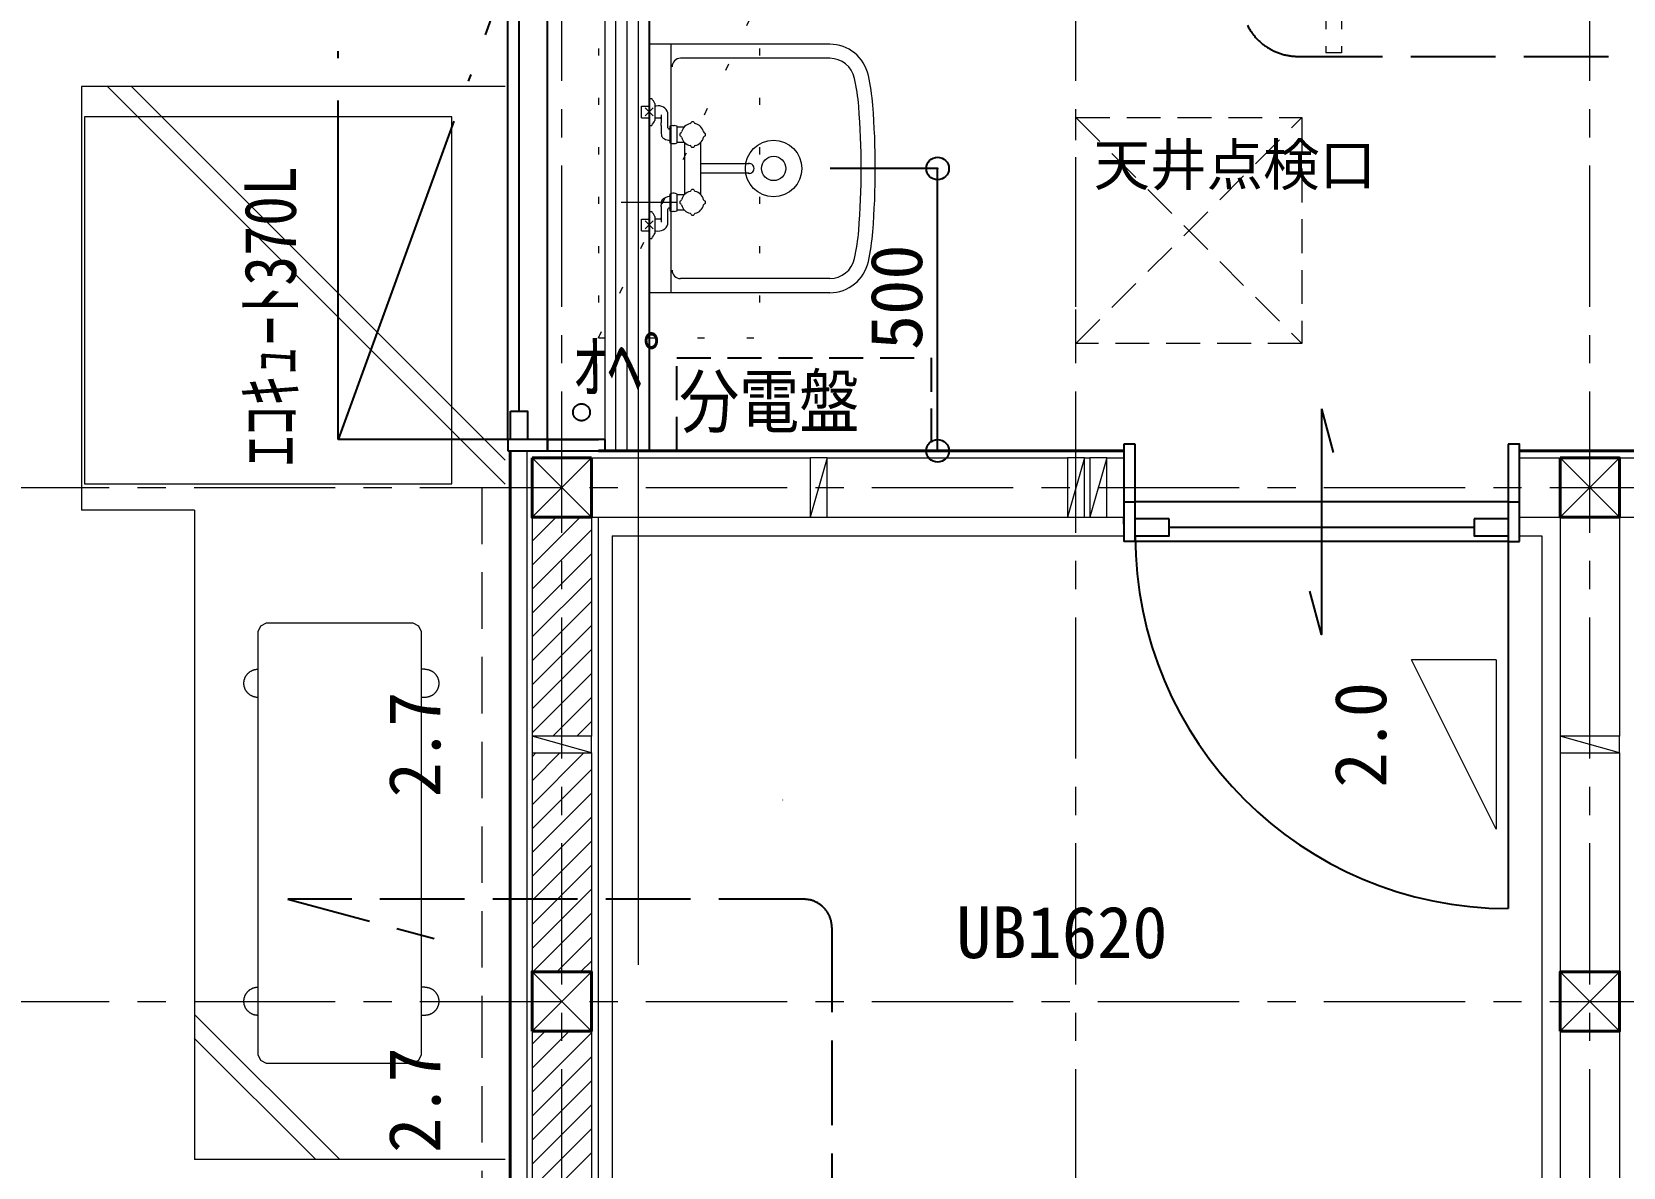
# Model space of a CAD drawing. Units: millimetres at full size, sheet at 1:50. Extents: x -21826 to 54909, y -26252 to 22610.
# Drawn here: x -4729 to -1913, y 525 to 2536 of the extents above; entities that cross this region are included whole.
import ezdxf
from ezdxf.enums import TextEntityAlignment as Align

# ---------------------------------------------------------------- set-up
doc = ezdxf.new("R2010")
doc.units = ezdxf.units.MM
doc.header["$LTSCALE"] = 50
doc.header["$PDMODE"] = 32
doc.header["$PDSIZE"] = 40
for name, pattern in [('CHAIN1', [8, 5, -1, 1, -1]), ('DASHED1', [1.8, 1.2, -0.6]), ('DASHED2', [3, 2, -1]), ('DASHED3', [4, 3, -1]), ('DOTTED', [1.75, 0.25, -1.5]), ('LONG_DASHED_DOTTED', [15.25, 12, -1.5, 0.25, -1.5])]:
    doc.linetypes.add(name, pattern=pattern)
for name, color, linetype, lineweight in [('3-1_通り芯・通り番号', 7, 'Continuous', 25), ('3-2_柱(黄)', 4, 'Continuous', 9), ('3-3_仕上線(黄)', 3, 'Continuous', 40), ('3-4_下地・間柱(水色)', 4, 'Continuous', 9), ('3-5_サッシ・室内建具', 7, 'Continuous', 25), ('3-6_住宅設備・造作', 4, 'Continuous', 9), ('3-8_ハッチング', 4, 'Continuous', 9), ('3-9_建築設備', 5, 'Continuous', 25), ('3-A_文字', 7, 'Continuous', 25), ('3-F_寸法・方位', 7, 'Continuous', 25), ('C-0', 6, 'Continuous', 25)]:
    doc.layers.add(name, color=color, linetype=linetype, lineweight=lineweight)
doc.styles.add('ＭＳ ゴシック', font='')
doc.styles.get('ＭＳ ゴシック').set_extended_font_data('MS Gothic')

msp = doc.modelspace()

# ---------------------------------------------------------------- linework, layer by layer
at = {"layer": '3-1_通り芯・通り番号', "color": 1, "linetype": 'CHAIN1', "lineweight": 18}
for p, q in [((-3791.26, -5551.2), (-3791.26, 6242.32)), ((-2881.26, -5551.2), (-2881.26, 6242.32)), ((-1971.26, -5551.2), (-1971.26, 6242.32)), ((-7242.18, 1728.8), (7990.04, 1728.8)), ((-7242.18, 818.8), (7990.04, 818.8))]:
    msp.add_line(p, q, dxfattribs=at)
at = {"layer": '3-2_柱(黄)'}
for p, q in [((-3843.76, 1781.3), (-3738.76, 1676.3)), ((-3738.76, 1781.3), (-3843.76, 1676.3)), ((-2023.76, 1781.3), (-1918.76, 1676.3)), ((-1918.76, 1781.3), (-2023.76, 1676.3)), ((-3843.76, 766.3), (-3738.76, 871.3)), ((-3843.76, 871.3), (-3738.76, 766.3)), ((-2023.76, 766.3), (-1918.76, 871.3)), ((-2023.76, 871.3), (-1918.76, 766.3))]:
    msp.add_line(p, q, dxfattribs=at)
at = {"layer": '3-2_柱(黄)', "color": 3, "lineweight": 40}
msp.add_line((-3843.76, 1781.3), (-3738.76, 1781.3), dxfattribs=at)
msp.add_lwpolyline([(-3843.76, 1781.3), (-3843.76, 1676.3), (-3738.76, 1676.3), (-3738.76, 1781.3)], dxfattribs=at)
for points in [[(-2023.76, 1781.3), (-2023.76, 1676.3), (-1918.76, 1676.3), (-1918.76, 1781.3)], [(-3843.76, 766.3), (-3738.76, 766.3), (-3738.76, 871.3), (-3843.76, 871.3)], [(-2023.76, 766.3), (-1918.76, 766.3), (-1918.76, 871.3), (-2023.76, 871.3)]]:
    msp.add_lwpolyline(points, close=True, dxfattribs=at)
at = {"layer": '3-3_仕上線(黄)'}
for p, q in [((-3882.76, 818.8), (-3882.76, 1793.8)), ((-3726.26, 1793.8), (-2796.26, 1793.8)), ((-2096.26, 1793.8), (-1971.26, 1793.8)), ((-1971.26, 1793.8), (-1126.26, 1793.8)), ((-3882.76, -91.2), (-3882.76, 818.8))]:
    msp.add_line(p, q, dxfattribs=at)
at = {"layer": '3-4_下地・間柱(水色)'}
for p, q in [((-3852.76, 818.8), (-3852.76, 1793.8)), ((-3738.76, 1781.3), (-3351.26, 1781.3)), ((-3321.26, 1781.3), (-3351.26, 1676.3)), ((-3321.26, 1781.3), (-2896.26, 1781.3)), ((-2866.26, 1781.3), (-2896.26, 1676.3)), ((-2866.26, 1781.3), (-2856.26, 1781.3)), ((-2826.26, 1781.3), (-2856.26, 1676.3)), ((-2826.26, 1781.3), (-2796.26, 1781.3)), ((-2096.26, 1781.3), (-2023.76, 1781.3)), ((-1918.76, 1781.3), (-1531.26, 1781.3)), ((-3738.76, 1676.3), (-3351.26, 1676.3)), ((-3738.76, 1676.3), (-3738.76, 1288.8)), ((-3321.26, 1676.3), (-2896.26, 1676.3)), ((-2866.26, 1676.3), (-2856.26, 1676.3)), ((-2826.26, 1676.3), (-2796.26, 1676.3)), ((-2096.26, 1676.3), (-2023.76, 1676.3)), ((-2023.76, 1676.3), (-2023.76, 1288.8)), ((-1918.76, 1676.3), (-1531.26, 1676.3)), ((-1918.76, 1676.3), (-1918.76, 1288.8)), ((-3738.76, 1258.8), (-3843.76, 1288.8)), ((-1918.76, 1258.8), (-2023.76, 1288.8)), ((-3843.76, 1258.8), (-3843.76, 871.3)), ((-3738.76, 1258.8), (-3738.76, 871.3)), ((-2023.76, 1258.8), (-2023.76, 871.3)), ((-1918.76, 1258.8), (-1918.76, 871.3)), ((-3852.76, -91.2), (-3852.76, 818.8)), ((-3843.76, 766.3), (-3843.76, 378.8)), ((-3738.76, 766.3), (-3738.76, 378.8)), ((-2023.76, 766.3), (-2023.76, 378.8)), ((-1918.76, 766.3), (-1918.76, 378.8))]:
    msp.add_line(p, q, dxfattribs=at)
for points in [[(-3321.26, 1676.3), (-3321.26, 1781.3), (-3351.26, 1781.3), (-3351.26, 1676.3)], [(-2866.26, 1676.3), (-2866.26, 1781.3), (-2896.26, 1781.3), (-2896.26, 1676.3)], [(-2826.26, 1676.3), (-2826.26, 1781.3), (-2856.26, 1781.3), (-2856.26, 1676.3)], [(-3843.76, 1258.8), (-3738.76, 1258.8), (-3738.76, 1288.8), (-3843.76, 1288.8)], [(-2023.76, 1258.8), (-1918.76, 1258.8), (-1918.76, 1288.8), (-2023.76, 1288.8)]]:
    msp.add_lwpolyline(points, close=True, dxfattribs=at)
at = {"layer": '3-5_サッシ・室内建具', "linetype": 'LONG_DASHED_DOTTED'}
for p, q in [((-4186.76, 1813.9), (-4186.76, 3463.7)), ((-3886.86, 1813.8), (-4186.76, 1813.8))]:
    msp.add_line(p, q, dxfattribs=at)
at = {"layer": '3-5_サッシ・室内建具'}
for p, q in [((-3886.76, 1813.8), (-3886.76, 3463.8)), ((-3816.76, 1813.8), (-3816.76, 3463.8)), ((-3866.76, 1863.8), (-3866.76, 3413.8)), ((-3881.76, 1813.8), (-3881.76, 1863.8)), ((-2446.26, 1868.3), (-2425.55, 1791.03)), ((-3714.26, 1813.8), (-3886.76, 1813.8)), ((-3886.76, 1813.8), (-3886.76, 1793.8)), ((-3816.76, 1813.8), (-3726.26, 1813.8)), ((-3816.76, 1813.8), (-3816.76, 1793.8)), ((-2776.26, 1805.8), (-2796.26, 1805.8)), ((-2796.26, 1805.8), (-2796.26, 1633.3)), ((-2776.26, 1633.3), (-2776.26, 1805.8)), ((-2116.26, 1805.8), (-2116.26, 1633.3)), ((-3882.76, 1793.8), (-3873.76, 1793.8)), ((-2796.26, 1703.3), (-2776.26, 1703.3)), ((-2116.26, 1703.3), (-2776.26, 1703.3)), ((-2116.26, 1703.3), (-2096.26, 1703.3)), ((-2796.26, 1663.8), (-2796.26, 1676.3)), ((-2716.26, 1673.3), (-2776.26, 1673.3)), ((-2116.26, 1673.3), (-2176.26, 1673.3)), ((-2096.26, 1663.8), (-2096.26, 1676.3)), ((-2176.26, 1658.3), (-2716.26, 1658.3)), ((-2116.26, 1643.3), (-2116.26, 983.3)), ((-2776.26, 1633.3), (-2796.26, 1633.3)), ((-2116.26, 1633.3), (-2776.26, 1633.3)), ((-2116.26, 1633.3), (-2096.26, 1633.3))]:
    msp.add_line(p, q, dxfattribs=at)
at = {"layer": '3-5_サッシ・室内建具', "color": 1, "lineweight": 18}
msp.add_line((-3714.26, 1813.8), (-3714.26, 3463.8), dxfattribs=at)
at = {"layer": '3-5_サッシ・室内建具', "linetype": 'LONG_DASHED_DOTTED'}
msp.add_lwpolyline([(-4186.66, 1813.9), (-3886.76, 2638.8), (-4186.66, 3463.7)], dxfattribs=at)
at = {"layer": '3-5_サッシ・室内建具'}
for points in [[(-3881.76, 1863.8), (-3851.76, 1863.8), (-3851.76, 1813.8)], [(-2446.26, 1868.3), (-2446.26, 1468.3), (-2466.96, 1545.58)], [(-3886.76, 1793.8), (-3714.26, 1793.8), (-3714.26, 1813.8)], [(-3882.76, 1793.8), (-3816.76, 1793.8), (-3816.76, 1813.8)], [(-2096.26, 1633.3), (-2096.26, 1805.8), (-2116.26, 1805.8)], [(-2776.26, 1643.3), (-2716.26, 1643.3), (-2716.26, 1673.3)], [(-2176.26, 1673.3), (-2176.26, 1643.3), (-2116.26, 1643.3)]]:
    msp.add_lwpolyline(points, dxfattribs=at)
at = {"layer": '3-5_サッシ・室内建具', "linetype": 'LONG_DASHED_DOTTED'}
msp.add_circle((-3756.29, 1862.06), 15, dxfattribs=at)
at = {"layer": '3-5_サッシ・室内建具'}
msp.add_arc((-2116.26, 1643.3), 660, 180, 270, dxfattribs=at)
at = {"layer": '3-6_住宅設備・造作', "linetype": 'DASHED1'}
for p, q in [((-2438.95, 4310.15), (-2438.95, 2498.36)), ((-2410.95, 4310.15), (-2410.95, 2498.36)), ((-2410.95, 2498.36), (-2438.95, 2498.36)), ((-2881.26, 2383.8), (-2481.26, 1983.8)), ((-2881.26, 1983.8), (-2481.26, 2383.8)), ((-2481.26, 2383.8), (-2481.26, 1983.8)), ((-2481.26, 1983.8), (-2881.26, 1983.8))]:
    msp.add_line(p, q, dxfattribs=at)
at = {"layer": '3-6_住宅設備・造作'}
for p, q in [((-3598.26, 2513.8), (-3598.26, 2073.8)), ((-3316.97, 2488.8), (-3581.08, 2488.8)), ((-4595.45, 2438.8), (-3891.26, 1734.61)), ((-4553.02, 2438.8), (-3891.26, 1777.04)), ((-3650.26, 2404.28), (-3636.26, 2404.28)), ((-3650.26, 2383.3), (-3650.26, 2404.28)), ((-3629.19, 2386.73), (-3643.33, 2400.87)), ((-3629.19, 2400.87), (-3643.33, 2386.73)), ((-3636.26, 2370.05), (-3636.26, 2417.55)), ((-3636.26, 2417.55), (-3631.76, 2417.55)), ((-3626.76, 2408.8), (-3626.76, 2378.8)), ((-3624.25, 2404.28), (-3626.76, 2404.28)), ((-3624.25, 2404.28), (-3624, 2404.28)), ((-4635.84, 2385.23), (-4635.84, 1735.23)), ((-3985.84, 2385.23), (-4635.84, 2385.23)), ((-3985.84, 1735.23), (-3985.84, 2385.23)), ((-3650.26, 2383.3), (-3636.26, 2383.3)), ((-3636.26, 2370.05), (-3631.76, 2370.05)), ((-3626.76, 2383.32), (-3617.26, 2383.32)), ((-3615.26, 2388.91), (-3615.26, 2374.35)), ((-3615.26, 2370.6), (-3615.26, 2374.35)), ((-3615.26, 2370.13), (-3615.26, 2370.6)), ((-3603.26, 2365.98), (-3603.26, 2374.35)), ((-3599.76, 2368.55), (-3599.76, 2339.05)), ((-3594.67, 2369.8), (-3592.35, 2369.8)), ((-3587.26, 2339.05), (-3587.26, 2368.55)), ((-3574.54, 2367.05), (-3587.26, 2367.05)), ((-3636.26, 2243.8), (-3636.26, 2343.8)), ((-3602.47, 2343.76), (-3601.26, 2343.55)), ((-3599.76, 2364.05), (-3601.26, 2364.05)), ((-3601.26, 2343.55), (-3599.76, 2343.55)), ((-3587.26, 2340.55), (-3574.54, 2340.55)), ((-3573.56, 2248.08), (-3573.56, 2339.52)), ((-3545.56, 2339.52), (-3545.56, 2248.08)), ((-3594.67, 2337.8), (-3592.35, 2337.8)), ((-3459.56, 2301.8), (-3545.56, 2301.8)), ((-3545.56, 2285.8), (-3459.56, 2285.8)), ((-3586.26, 2233.8), (-3686.26, 2233.8)), ((-3615.26, 2226.23), (-3615.25, 2229.02)), ((-3599.76, 2244.05), (-3601.26, 2244.05)), ((-3599.76, 2248.55), (-3599.76, 2219.05)), ((-3592.35, 2249.8), (-3594.67, 2249.8)), ((-3587.26, 2219.05), (-3587.26, 2248.55)), ((-3574.54, 2247.05), (-3587.26, 2247.05)), ((-3650.26, 2204.28), (-3636.26, 2204.28)), ((-3650.26, 2183.3), (-3650.26, 2204.28)), ((-3629.19, 2200.87), (-3643.33, 2186.73)), ((-3629.19, 2186.73), (-3643.33, 2200.87)), ((-3636.26, 2170.05), (-3636.26, 2217.55)), ((-3636.26, 2217.55), (-3631.76, 2217.55)), ((-3626.76, 2208.8), (-3626.76, 2178.8)), ((-3617.26, 2204.28), (-3626.76, 2204.28)), ((-3615.26, 2223.65), (-3615.26, 2217)), ((-3615.26, 2216.73), (-3615.26, 2217)), ((-3615.26, 2216.73), (-3615.26, 2213.25)), ((-3615.26, 2213.25), (-3615.26, 2198.69)), ((-3603.26, 2213.25), (-3603.26, 2221.62)), ((-3601.26, 2223.55), (-3599.76, 2223.55)), ((-3592.35, 2217.8), (-3594.67, 2217.8)), ((-3587.26, 2220.55), (-3574.54, 2220.55)), ((-3556.95, 2212.32), (-3556.95, 2212.31)), ((-3556.95, 2212.32), (-3556.95, 2212.32)), ((-3650.26, 2183.3), (-3636.26, 2183.3)), ((-3636.26, 2170.05), (-3631.76, 2170.05)), ((-3626.76, 2183.32), (-3624.25, 2183.32)), ((-3316.97, 2098.8), (-3581.08, 2098.8)), ((-3316.97, 2073.8), (-3636.26, 2073.8)), ((-4635.84, 1735.23), (-3985.84, 1735.23)), ((-4441.26, 1688.8), (-4641.26, 1688.8)), ((-4441.26, 1688.8), (-4441.26, 538.8)), ((-3702.22, 1643.3), (-2796.26, 1643.3)), ((-3702.22, 1643.3), (-3702.22, -464.32)), ((-2096.26, 1643.3), (-2056.26, 1643.3)), ((-2056.26, 1643.3), (-2056.26, -464.32)), ((-4328.86, 1474.14), (-4323.86, 1484.14)), ((-4328.86, 724.14), (-4328.86, 1474.14)), ((-4323.86, 1484.14), (-4313.86, 1489.14)), ((-4313.86, 1489.14), (-4054.86, 1489.14)), ((-4054.86, 1489.14), (-4044.86, 1484.14)), ((-4044.86, 1484.14), (-4039.86, 1474.14)), ((-4039.86, 1474.14), (-4039.86, 724.14)), ((-4353.85, 1382.5), (-4353.83, 1383.22)), ((-4353.85, 1381.78), (-4353.85, 1382.5)), ((-4353.83, 1381.06), (-4353.85, 1381.78)), ((-4353.83, 1383.22), (-4353.79, 1383.94)), ((-4353.79, 1380.34), (-4353.83, 1381.06)), ((-4353.79, 1383.94), (-4353.73, 1384.66)), ((-4353.73, 1379.63), (-4353.79, 1380.34)), ((-4353.73, 1384.66), (-4353.65, 1385.38)), ((-4353.65, 1385.38), (-4353.54, 1386.09)), ((-4353.54, 1386.09), (-4353.42, 1386.8)), ((-4353.42, 1386.8), (-4353.27, 1387.51)), ((-4353.27, 1387.51), (-4353.11, 1388.21)), ((-4353.11, 1388.21), (-4352.92, 1388.9)), ((-4352.92, 1388.9), (-4352.72, 1389.59)), ((-4352.72, 1389.59), (-4352.49, 1390.28)), ((-4352.49, 1390.28), (-4352.25, 1390.96)), ((-4352.25, 1390.96), (-4351.99, 1391.63)), ((-4351.99, 1391.63), (-4351.7, 1392.29)), ((-4351.7, 1392.29), (-4351.4, 1392.94)), ((-4351.4, 1392.94), (-4351.08, 1393.59)), ((-4351.08, 1393.59), (-4350.74, 1394.23)), ((-4350.74, 1394.23), (-4350.38, 1394.85)), ((-4350.38, 1394.85), (-4350.01, 1395.47)), ((-4350.01, 1395.47), (-4349.62, 1396.07)), ((-4349.62, 1396.07), (-4349.21, 1396.66)), ((-4349.21, 1396.66), (-4348.78, 1397.24)), ((-4348.78, 1397.24), (-4348.34, 1397.81)), ((-4348.34, 1397.81), (-4347.88, 1398.37)), ((-4347.88, 1398.37), (-4347.4, 1398.91)), ((-4347.4, 1398.91), (-4346.91, 1399.44)), ((-4346.91, 1399.44), (-4346.41, 1399.95)), ((-4346.41, 1399.95), (-4345.88, 1400.45)), ((-4345.88, 1400.45), (-4345.35, 1400.93)), ((-4345.35, 1400.93), (-4344.8, 1401.4)), ((-4344.8, 1401.4), (-4344.24, 1401.85)), ((-4344.24, 1401.85), (-4343.67, 1402.28)), ((-4343.67, 1402.28), (-4343.08, 1402.7)), ((-4343.08, 1402.7), (-4342.48, 1403.1)), ((-4342.48, 1403.1), (-4341.87, 1403.49)), ((-4341.87, 1403.49), (-4341.25, 1403.85)), ((-4341.25, 1403.85), (-4340.62, 1404.2)), ((-4340.62, 1404.2), (-4339.98, 1404.53)), ((-4339.98, 1404.53), (-4339.33, 1404.84)), ((-4339.33, 1404.84), (-4338.67, 1405.14)), ((-4338.67, 1405.14), (-4338, 1405.41)), ((-4338, 1405.41), (-4337.33, 1405.66)), ((-4337.33, 1405.66), (-4336.65, 1405.9)), ((-4336.65, 1405.9), (-4335.96, 1406.11)), ((-4335.96, 1406.11), (-4335.27, 1406.31)), ((-4335.27, 1406.31), (-4334.57, 1406.48)), ((-4334.57, 1406.48), (-4333.87, 1406.64)), ((-4333.87, 1406.64), (-4333.16, 1406.77)), ((-4333.16, 1406.77), (-4332.45, 1406.88)), ((-4332.45, 1406.88), (-4331.73, 1406.98)), ((-4331.73, 1406.98), (-4331.01, 1407.05)), ((-4331.01, 1407.05), (-4330.3, 1407.1)), ((-4330.3, 1407.1), (-4329.58, 1407.13)), ((-4329.58, 1407.13), (-4328.86, 1407.14)), ((-4033.86, 1407.14), (-4039.86, 1407.14)), ((-4033.86, 1407.14), (-4033.13, 1407.13)), ((-4033.13, 1407.13), (-4032.42, 1407.1)), ((-4032.42, 1407.1), (-4031.7, 1407.05)), ((-4031.7, 1407.05), (-4030.98, 1406.98)), ((-4030.98, 1406.98), (-4030.27, 1406.88)), ((-4030.27, 1406.88), (-4029.55, 1406.77)), ((-4029.55, 1406.77), (-4028.85, 1406.64)), ((-4028.85, 1406.64), (-4028.14, 1406.48)), ((-4028.14, 1406.48), (-4027.44, 1406.31)), ((-4027.44, 1406.31), (-4026.75, 1406.11)), ((-4026.75, 1406.11), (-4026.06, 1405.9)), ((-4026.06, 1405.9), (-4025.38, 1405.66)), ((-4025.38, 1405.66), (-4024.71, 1405.41)), ((-4024.71, 1405.41), (-4024.04, 1405.14)), ((-4024.04, 1405.14), (-4023.38, 1404.84)), ((-4023.38, 1404.84), (-4022.73, 1404.53)), ((-4022.73, 1404.53), (-4022.09, 1404.2)), ((-4022.09, 1404.2), (-4021.46, 1403.85)), ((-4021.46, 1403.85), (-4020.84, 1403.49)), ((-4020.84, 1403.49), (-4020.23, 1403.1)), ((-4020.23, 1403.1), (-4019.63, 1402.7)), ((-4019.63, 1402.7), (-4019.04, 1402.28)), ((-4019.04, 1402.28), (-4018.47, 1401.85)), ((-4018.47, 1401.85), (-4017.91, 1401.4)), ((-4017.91, 1401.4), (-4017.36, 1400.93)), ((-4017.36, 1400.93), (-4016.83, 1400.45)), ((-4016.83, 1400.45), (-4016.31, 1399.95)), ((-4016.31, 1399.95), (-4015.8, 1399.44)), ((-4015.8, 1399.44), (-4015.31, 1398.91)), ((-4015.31, 1398.91), (-4014.83, 1398.37)), ((-4014.83, 1398.37), (-4014.37, 1397.81)), ((-4014.37, 1397.81), (-4013.93, 1397.24)), ((-4013.93, 1397.24), (-4013.5, 1396.66)), ((-4013.5, 1396.66), (-4013.09, 1396.07)), ((-4013.09, 1396.07), (-4012.7, 1395.47)), ((-4012.7, 1395.47), (-4012.33, 1394.85)), ((-4012.33, 1394.85), (-4011.97, 1394.23)), ((-4011.97, 1394.23), (-4011.63, 1393.59)), ((-4011.63, 1393.59), (-4011.31, 1392.94)), ((-4011.31, 1392.94), (-4011.01, 1392.29)), ((-4011.01, 1392.29), (-4010.72, 1391.63)), ((-4010.72, 1391.63), (-4010.46, 1390.96)), ((-4010.46, 1390.96), (-4010.22, 1390.28)), ((-4010.22, 1390.28), (-4009.99, 1389.59)), ((-4009.99, 1389.59), (-4009.79, 1388.9)), ((-4009.79, 1388.9), (-4009.6, 1388.21)), ((-4009.6, 1388.21), (-4009.44, 1387.51)), ((-4009.44, 1387.51), (-4009.29, 1386.8)), ((-4009.29, 1386.8), (-4009.17, 1386.09)), ((-4009.17, 1386.09), (-4009.07, 1385.38)), ((-4009.07, 1385.38), (-4008.98, 1384.66)), ((-4008.98, 1384.66), (-4008.92, 1383.94)), ((-4008.92, 1380.34), (-4008.98, 1379.63)), ((-4008.92, 1383.94), (-4008.88, 1383.22)), ((-4008.88, 1381.06), (-4008.92, 1380.34)), ((-4008.88, 1383.22), (-4008.86, 1382.5)), ((-4008.86, 1381.78), (-4008.88, 1381.06)), ((-4008.86, 1382.5), (-4008.86, 1381.78)), ((-4353.65, 1378.91), (-4353.73, 1379.63)), ((-4353.54, 1378.2), (-4353.65, 1378.91)), ((-4353.42, 1377.49), (-4353.54, 1378.2)), ((-4353.27, 1376.78), (-4353.42, 1377.49)), ((-4353.11, 1376.08), (-4353.27, 1376.78)), ((-4352.92, 1375.38), (-4353.11, 1376.08)), ((-4352.72, 1374.69), (-4352.92, 1375.38)), ((-4352.49, 1374.01), (-4352.72, 1374.69)), ((-4352.25, 1373.33), (-4352.49, 1374.01)), ((-4351.99, 1372.66), (-4352.25, 1373.33)), ((-4351.7, 1372), (-4351.99, 1372.66)), ((-4351.4, 1371.34), (-4351.7, 1372)), ((-4351.08, 1370.7), (-4351.4, 1371.34)), ((-4350.74, 1370.06), (-4351.08, 1370.7)), ((-4350.38, 1369.44), (-4350.74, 1370.06)), ((-4350.01, 1368.82), (-4350.38, 1369.44)), ((-4349.62, 1368.22), (-4350.01, 1368.82)), ((-4349.21, 1367.62), (-4349.62, 1368.22)), ((-4348.78, 1367.04), (-4349.21, 1367.62)), ((-4348.34, 1366.48), (-4348.78, 1367.04)), ((-4347.88, 1365.92), (-4348.34, 1366.48)), ((-4347.4, 1365.38), (-4347.88, 1365.92)), ((-4346.91, 1364.85), (-4347.4, 1365.38)), ((-4346.41, 1364.34), (-4346.91, 1364.85)), ((-4345.88, 1363.84), (-4346.41, 1364.34)), ((-4345.35, 1363.36), (-4345.88, 1363.84)), ((-4344.8, 1362.89), (-4345.35, 1363.36)), ((-4344.24, 1362.44), (-4344.8, 1362.89)), ((-4343.67, 1362), (-4344.24, 1362.44)), ((-4343.08, 1361.58), (-4343.67, 1362)), ((-4342.48, 1361.18), (-4343.08, 1361.58)), ((-4341.87, 1360.8), (-4342.48, 1361.18)), ((-4341.25, 1360.43), (-4341.87, 1360.8)), ((-4340.62, 1360.09), (-4341.25, 1360.43)), ((-4339.98, 1359.76), (-4340.62, 1360.09)), ((-4339.33, 1359.44), (-4339.98, 1359.76)), ((-4338.67, 1359.15), (-4339.33, 1359.44)), ((-4338, 1358.88), (-4338.67, 1359.15)), ((-4337.33, 1358.62), (-4338, 1358.88)), ((-4336.65, 1358.39), (-4337.33, 1358.62)), ((-4335.96, 1358.17), (-4336.65, 1358.39)), ((-4335.27, 1357.98), (-4335.96, 1358.17)), ((-4334.57, 1357.81), (-4335.27, 1357.98)), ((-4333.87, 1357.65), (-4334.57, 1357.81)), ((-4333.16, 1357.52), (-4333.87, 1357.65)), ((-4332.45, 1357.4), (-4333.16, 1357.52)), ((-4331.73, 1357.31), (-4332.45, 1357.4)), ((-4331.01, 1357.24), (-4331.73, 1357.31)), ((-4330.3, 1357.19), (-4331.01, 1357.24)), ((-4329.58, 1357.15), (-4330.3, 1357.19)), ((-4328.86, 1357.14), (-4329.58, 1357.15)), ((-4033.13, 1357.15), (-4039.86, 1357.15)), ((-4033.13, 1357.15), (-4033.86, 1357.14)), ((-4032.42, 1357.19), (-4033.13, 1357.15)), ((-4031.7, 1357.24), (-4032.42, 1357.19)), ((-4030.98, 1357.31), (-4031.7, 1357.24)), ((-4030.27, 1357.4), (-4030.98, 1357.31)), ((-4029.55, 1357.52), (-4030.27, 1357.4)), ((-4028.85, 1357.65), (-4029.55, 1357.52)), ((-4028.14, 1357.81), (-4028.85, 1357.65)), ((-4027.44, 1357.98), (-4028.14, 1357.81)), ((-4026.75, 1358.17), (-4027.44, 1357.98)), ((-4026.06, 1358.39), (-4026.75, 1358.17)), ((-4025.38, 1358.62), (-4026.06, 1358.39)), ((-4024.71, 1358.88), (-4025.38, 1358.62)), ((-4024.04, 1359.15), (-4024.71, 1358.88)), ((-4023.38, 1359.44), (-4024.04, 1359.15)), ((-4022.73, 1359.76), (-4023.38, 1359.44)), ((-4022.09, 1360.09), (-4022.73, 1359.76)), ((-4021.46, 1360.43), (-4022.09, 1360.09)), ((-4020.84, 1360.8), (-4021.46, 1360.43)), ((-4020.23, 1361.18), (-4020.84, 1360.8)), ((-4019.63, 1361.58), (-4020.23, 1361.18)), ((-4019.04, 1362), (-4019.63, 1361.58)), ((-4018.47, 1362.44), (-4019.04, 1362)), ((-4017.91, 1362.89), (-4018.47, 1362.44)), ((-4017.36, 1363.36), (-4017.91, 1362.89)), ((-4016.83, 1363.84), (-4017.36, 1363.36)), ((-4016.31, 1364.34), (-4016.83, 1363.84)), ((-4015.8, 1364.85), (-4016.31, 1364.34)), ((-4015.31, 1365.38), (-4015.8, 1364.85)), ((-4014.83, 1365.92), (-4015.31, 1365.38)), ((-4014.37, 1366.48), (-4014.83, 1365.92)), ((-4013.93, 1367.04), (-4014.37, 1366.48)), ((-4013.5, 1367.62), (-4013.93, 1367.04)), ((-4013.09, 1368.22), (-4013.5, 1367.62)), ((-4012.7, 1368.82), (-4013.09, 1368.22)), ((-4012.33, 1369.44), (-4012.7, 1368.82)), ((-4011.97, 1370.06), (-4012.33, 1369.44)), ((-4011.63, 1370.7), (-4011.97, 1370.06)), ((-4011.31, 1371.34), (-4011.63, 1370.7)), ((-4011.01, 1372), (-4011.31, 1371.34)), ((-4010.72, 1372.66), (-4011.01, 1372)), ((-4010.46, 1373.33), (-4010.72, 1372.66)), ((-4010.22, 1374.01), (-4010.46, 1373.33)), ((-4009.99, 1374.69), (-4010.22, 1374.01)), ((-4009.79, 1375.38), (-4009.99, 1374.69)), ((-4009.6, 1376.08), (-4009.79, 1375.38)), ((-4009.44, 1376.78), (-4009.6, 1376.08)), ((-4009.29, 1377.49), (-4009.44, 1376.78)), ((-4009.17, 1378.2), (-4009.29, 1377.49)), ((-4009.07, 1378.91), (-4009.17, 1378.2)), ((-4008.98, 1379.63), (-4009.07, 1378.91)), ((-3400.81, 1176.02), (-3400.81, 1175.4)), ((-4353.85, 819.5), (-4353.83, 820.22)), ((-4353.85, 818.78), (-4353.85, 819.5)), ((-4353.83, 818.06), (-4353.85, 818.78)), ((-4353.83, 820.22), (-4353.79, 820.94)), ((-4353.79, 817.34), (-4353.83, 818.06)), ((-4353.79, 820.94), (-4353.73, 821.66)), ((-4353.73, 816.63), (-4353.79, 817.34)), ((-4353.73, 821.66), (-4353.65, 822.38)), ((-4353.65, 822.38), (-4353.54, 823.09)), ((-4353.54, 823.09), (-4353.42, 823.8)), ((-4353.42, 823.8), (-4353.27, 824.51)), ((-4353.27, 824.51), (-4353.11, 825.21)), ((-4353.11, 825.21), (-4352.92, 825.9)), ((-4352.92, 825.9), (-4352.72, 826.59)), ((-4352.72, 826.59), (-4352.49, 827.28)), ((-4352.49, 827.28), (-4352.25, 827.96)), ((-4352.25, 827.96), (-4351.99, 828.63)), ((-4351.99, 828.63), (-4351.7, 829.29)), ((-4351.7, 829.29), (-4351.4, 829.94)), ((-4351.4, 829.94), (-4351.08, 830.59)), ((-4351.08, 830.59), (-4350.74, 831.23)), ((-4350.74, 831.23), (-4350.38, 831.85)), ((-4350.38, 831.85), (-4350.01, 832.47)), ((-4350.01, 832.47), (-4349.62, 833.07)), ((-4349.62, 833.07), (-4349.21, 833.66)), ((-4349.21, 833.66), (-4348.78, 834.24)), ((-4348.78, 834.24), (-4348.34, 834.81)), ((-4348.34, 834.81), (-4347.88, 835.37)), ((-4347.88, 835.37), (-4347.4, 835.91)), ((-4347.4, 835.91), (-4346.91, 836.44)), ((-4346.91, 836.44), (-4346.41, 836.95)), ((-4346.41, 836.95), (-4345.88, 837.45)), ((-4345.88, 837.45), (-4345.35, 837.93)), ((-4345.35, 837.93), (-4344.8, 838.4)), ((-4344.8, 838.4), (-4344.24, 838.85)), ((-4344.24, 838.85), (-4343.67, 839.28)), ((-4343.67, 839.28), (-4343.08, 839.7)), ((-4343.08, 839.7), (-4342.48, 840.1)), ((-4342.48, 840.1), (-4341.87, 840.49)), ((-4341.87, 840.49), (-4341.25, 840.85)), ((-4341.25, 840.85), (-4340.62, 841.2)), ((-4340.62, 841.2), (-4339.98, 841.53)), ((-4339.98, 841.53), (-4339.33, 841.84)), ((-4339.33, 841.84), (-4338.67, 842.14)), ((-4338.67, 842.14), (-4338, 842.41)), ((-4338, 842.41), (-4337.33, 842.66)), ((-4337.33, 842.66), (-4336.65, 842.9)), ((-4336.65, 842.9), (-4335.96, 843.11)), ((-4335.96, 843.11), (-4335.27, 843.31)), ((-4335.27, 843.31), (-4334.57, 843.48)), ((-4334.57, 843.48), (-4333.87, 843.64)), ((-4333.87, 843.64), (-4333.16, 843.77)), ((-4333.16, 843.77), (-4332.45, 843.88)), ((-4332.45, 843.88), (-4331.73, 843.98)), ((-4331.73, 843.98), (-4331.01, 844.05)), ((-4331.01, 844.05), (-4330.3, 844.1)), ((-4330.3, 844.1), (-4329.58, 844.13)), ((-4329.58, 844.13), (-4328.86, 844.14)), ((-4033.86, 844.14), (-4039.86, 844.14)), ((-4033.86, 844.14), (-4033.13, 844.13)), ((-4033.13, 844.13), (-4032.42, 844.1)), ((-4032.42, 844.1), (-4031.7, 844.05)), ((-4031.7, 844.05), (-4030.98, 843.98)), ((-4030.98, 843.98), (-4030.27, 843.88)), ((-4030.27, 843.88), (-4029.55, 843.77)), ((-4029.55, 843.77), (-4028.85, 843.64)), ((-4028.85, 843.64), (-4028.14, 843.48)), ((-4028.14, 843.48), (-4027.44, 843.31)), ((-4027.44, 843.31), (-4026.75, 843.11)), ((-4026.75, 843.11), (-4026.06, 842.9)), ((-4026.06, 842.9), (-4025.38, 842.66)), ((-4025.38, 842.66), (-4024.71, 842.41)), ((-4024.71, 842.41), (-4024.04, 842.14)), ((-4024.04, 842.14), (-4023.38, 841.84)), ((-4023.38, 841.84), (-4022.73, 841.53)), ((-4022.73, 841.53), (-4022.09, 841.2)), ((-4022.09, 841.2), (-4021.46, 840.85)), ((-4021.46, 840.85), (-4020.84, 840.49)), ((-4020.84, 840.49), (-4020.23, 840.1)), ((-4020.23, 840.1), (-4019.63, 839.7)), ((-4019.63, 839.7), (-4019.04, 839.28)), ((-4019.04, 839.28), (-4018.47, 838.85)), ((-4018.47, 838.85), (-4017.91, 838.4)), ((-4017.91, 838.4), (-4017.36, 837.93)), ((-4017.36, 837.93), (-4016.83, 837.45)), ((-4016.83, 837.45), (-4016.31, 836.95)), ((-4016.31, 836.95), (-4015.8, 836.44)), ((-4015.8, 836.44), (-4015.31, 835.91)), ((-4015.31, 835.91), (-4014.83, 835.37)), ((-4014.83, 835.37), (-4014.37, 834.81)), ((-4014.37, 834.81), (-4013.93, 834.24)), ((-4013.93, 834.24), (-4013.5, 833.66)), ((-4013.5, 833.66), (-4013.09, 833.07)), ((-4013.09, 833.07), (-4012.7, 832.47)), ((-4012.7, 832.47), (-4012.33, 831.85)), ((-4012.33, 831.85), (-4011.97, 831.23)), ((-4011.97, 831.23), (-4011.63, 830.59)), ((-4011.63, 830.59), (-4011.31, 829.94)), ((-4011.31, 829.94), (-4011.01, 829.29)), ((-4011.01, 829.29), (-4010.72, 828.63)), ((-4010.72, 828.63), (-4010.46, 827.96)), ((-4010.46, 827.96), (-4010.22, 827.28)), ((-4010.22, 827.28), (-4009.99, 826.59)), ((-4009.99, 826.59), (-4009.79, 825.9)), ((-4009.79, 825.9), (-4009.6, 825.21)), ((-4009.6, 825.21), (-4009.44, 824.51)), ((-4009.44, 824.51), (-4009.29, 823.8)), ((-4009.29, 823.8), (-4009.17, 823.09)), ((-4009.17, 823.09), (-4009.07, 822.38)), ((-4009.07, 822.38), (-4008.98, 821.66)), ((-4008.98, 821.66), (-4008.92, 820.94)), ((-4008.92, 817.34), (-4008.98, 816.63)), ((-4008.92, 820.94), (-4008.88, 820.22)), ((-4008.88, 818.06), (-4008.92, 817.34)), ((-4008.88, 820.22), (-4008.86, 819.5)), ((-4008.86, 818.78), (-4008.88, 818.06)), ((-4008.86, 819.5), (-4008.86, 818.78)), ((-4441.26, 795.72), (-4184.34, 538.8)), ((-4353.65, 815.91), (-4353.73, 816.63)), ((-4353.54, 815.2), (-4353.65, 815.91)), ((-4353.42, 814.49), (-4353.54, 815.2)), ((-4353.27, 813.78), (-4353.42, 814.49)), ((-4353.11, 813.08), (-4353.27, 813.78)), ((-4352.92, 812.38), (-4353.11, 813.08)), ((-4352.72, 811.69), (-4352.92, 812.38)), ((-4352.49, 811.01), (-4352.72, 811.69)), ((-4352.25, 810.33), (-4352.49, 811.01)), ((-4351.99, 809.66), (-4352.25, 810.33)), ((-4351.7, 809), (-4351.99, 809.66)), ((-4351.4, 808.34), (-4351.7, 809)), ((-4351.08, 807.7), (-4351.4, 808.34)), ((-4350.74, 807.06), (-4351.08, 807.7)), ((-4350.38, 806.44), (-4350.74, 807.06)), ((-4350.01, 805.82), (-4350.38, 806.44)), ((-4349.62, 805.22), (-4350.01, 805.82)), ((-4349.21, 804.62), (-4349.62, 805.22)), ((-4348.78, 804.04), (-4349.21, 804.62)), ((-4348.34, 803.48), (-4348.78, 804.04)), ((-4347.88, 802.92), (-4348.34, 803.48)), ((-4347.4, 802.38), (-4347.88, 802.92)), ((-4346.91, 801.85), (-4347.4, 802.38)), ((-4346.41, 801.34), (-4346.91, 801.85)), ((-4345.88, 800.84), (-4346.41, 801.34)), ((-4345.35, 800.36), (-4345.88, 800.84)), ((-4344.8, 799.89), (-4345.35, 800.36)), ((-4344.24, 799.44), (-4344.8, 799.89)), ((-4343.67, 799), (-4344.24, 799.44)), ((-4343.08, 798.58), (-4343.67, 799)), ((-4342.48, 798.18), (-4343.08, 798.58)), ((-4341.87, 797.8), (-4342.48, 798.18)), ((-4341.25, 797.43), (-4341.87, 797.8)), ((-4340.62, 797.09), (-4341.25, 797.43)), ((-4339.98, 796.76), (-4340.62, 797.09)), ((-4339.33, 796.44), (-4339.98, 796.76)), ((-4338.67, 796.15), (-4339.33, 796.44)), ((-4338, 795.88), (-4338.67, 796.15)), ((-4337.33, 795.62), (-4338, 795.88)), ((-4336.65, 795.39), (-4337.33, 795.62)), ((-4335.96, 795.17), (-4336.65, 795.39)), ((-4335.27, 794.98), (-4335.96, 795.17)), ((-4334.57, 794.81), (-4335.27, 794.98)), ((-4333.87, 794.65), (-4334.57, 794.81)), ((-4333.16, 794.52), (-4333.87, 794.65)), ((-4332.45, 794.4), (-4333.16, 794.52)), ((-4331.73, 794.31), (-4332.45, 794.4)), ((-4331.01, 794.24), (-4331.73, 794.31)), ((-4330.3, 794.19), (-4331.01, 794.24)), ((-4329.58, 794.15), (-4330.3, 794.19)), ((-4328.86, 794.14), (-4329.58, 794.15)), ((-4033.13, 794.15), (-4039.86, 794.15)), ((-4033.13, 794.15), (-4033.86, 794.14)), ((-4032.42, 794.19), (-4033.13, 794.15)), ((-4031.7, 794.24), (-4032.42, 794.19)), ((-4030.98, 794.31), (-4031.7, 794.24)), ((-4030.27, 794.4), (-4030.98, 794.31)), ((-4029.55, 794.52), (-4030.27, 794.4)), ((-4028.85, 794.65), (-4029.55, 794.52)), ((-4028.14, 794.81), (-4028.85, 794.65)), ((-4027.44, 794.98), (-4028.14, 794.81)), ((-4026.75, 795.17), (-4027.44, 794.98)), ((-4026.06, 795.39), (-4026.75, 795.17)), ((-4025.38, 795.62), (-4026.06, 795.39)), ((-4024.71, 795.88), (-4025.38, 795.62)), ((-4024.04, 796.15), (-4024.71, 795.88)), ((-4023.38, 796.44), (-4024.04, 796.15)), ((-4022.73, 796.76), (-4023.38, 796.44)), ((-4022.09, 797.09), (-4022.73, 796.76)), ((-4021.46, 797.43), (-4022.09, 797.09)), ((-4020.84, 797.8), (-4021.46, 797.43)), ((-4020.23, 798.18), (-4020.84, 797.8)), ((-4019.63, 798.58), (-4020.23, 798.18)), ((-4019.04, 799), (-4019.63, 798.58)), ((-4018.47, 799.44), (-4019.04, 799)), ((-4017.91, 799.89), (-4018.47, 799.44)), ((-4017.36, 800.36), (-4017.91, 799.89)), ((-4016.83, 800.84), (-4017.36, 800.36)), ((-4016.31, 801.34), (-4016.83, 800.84)), ((-4015.8, 801.85), (-4016.31, 801.34)), ((-4015.31, 802.38), (-4015.8, 801.85)), ((-4014.83, 802.92), (-4015.31, 802.38)), ((-4014.37, 803.48), (-4014.83, 802.92)), ((-4013.93, 804.04), (-4014.37, 803.48)), ((-4013.5, 804.62), (-4013.93, 804.04)), ((-4013.09, 805.22), (-4013.5, 804.62)), ((-4012.7, 805.82), (-4013.09, 805.22)), ((-4012.33, 806.44), (-4012.7, 805.82)), ((-4011.97, 807.06), (-4012.33, 806.44)), ((-4011.63, 807.7), (-4011.97, 807.06)), ((-4011.31, 808.34), (-4011.63, 807.7)), ((-4011.01, 809), (-4011.31, 808.34)), ((-4010.72, 809.66), (-4011.01, 809)), ((-4010.46, 810.33), (-4010.72, 809.66)), ((-4010.22, 811.01), (-4010.46, 810.33)), ((-4009.99, 811.69), (-4010.22, 811.01)), ((-4009.79, 812.38), (-4009.99, 811.69)), ((-4009.6, 813.08), (-4009.79, 812.38)), ((-4009.44, 813.78), (-4009.6, 813.08)), ((-4009.29, 814.49), (-4009.44, 813.78)), ((-4009.17, 815.2), (-4009.29, 814.49)), ((-4009.07, 815.91), (-4009.17, 815.2)), ((-4008.98, 816.63), (-4009.07, 815.91)), ((-4442.01, 754.04), (-4226.77, 538.8)), ((-4323.86, 714.14), (-4328.86, 724.14)), ((-4313.86, 709.14), (-4323.86, 714.14)), ((-4054.86, 709.14), (-4313.86, 709.14)), ((-4044.86, 714.14), (-4054.86, 709.14)), ((-4039.86, 724.14), (-4044.86, 714.14)), ((-3891.26, 538.8), (-4441.26, 538.8))]:
    msp.add_line(p, q, dxfattribs=at)
at = {"layer": '3-6_住宅設備・造作', "linetype": 'DOTTED'}
msp.add_line((-3726.26, 1993.8), (-3441.26, 1993.8), dxfattribs=at)
for points in [[(-3726.26, 2593.8), (-3441.26, 2593.8), (-3441.26, 1993.8)], [(-3726.26, 2593.8), (-3726.26, 1993.8), (-3441.26, 2593.8)]]:
    msp.add_lwpolyline(points, dxfattribs=at)
at = {"layer": '3-6_住宅設備・造作'}
for points in [[(-3316.97, 2513.8), (-3636.26, 2513.8), (-3636.26, 2073.8)], [(-3891.26, 2438.8), (-4641.26, 2438.8), (-4641.26, 1688.8)]]:
    msp.add_lwpolyline(points, dxfattribs=at)
at = {"layer": '3-6_住宅設備・造作', "linetype": 'DASHED1'}
msp.add_lwpolyline([(-2881.26, 1983.8), (-2881.26, 2383.8), (-2481.26, 2383.8)], dxfattribs=at)
at = {"layer": '3-6_住宅設備・造作'}
for radius in [50, 21.5]:
    msp.add_circle((-3416.26, 2293.8), radius, dxfattribs=at)
for centre, radius, start, end in [((-3316.97, 2443.8), 70, 12.24351, 90), ((-3581.08, 2473.8), 15, 90, 180), ((-3316.97, 2443.8), 45, 12.24351, 90), ((-3639.47, 2373.82), 375, 4.5896, 12.24351), ((-3639.47, 2373.82), 400, 4.5896, 12.24351), ((-3715.97, 2363.63), 100, 26.85661, 32.63319), ((-3620.35, 2387.13), 17.54, 16.83764, 102.0338), ((-4636.26, 2293.8), 1375, 355.4104, 4.5896), ((-4636.26, 2293.8), 1400, 355.4104, 4.5896), ((-3715.97, 2423.98), 100, 327.36683, 333.14339), ((-3617.24, 2381.34), 1.98, 2.01147, 90.563), ((-3483.58, 2364.46), 131.8, 177.53221, 185.32411), ((-3954.04, 2377.33), 350.8, 359.5142, 2.43149), ((-3594.67, 2358.8), 11, 90, 117.5802), ((-3592.35, 2358.8), 11, 62.4198, 90), ((-3559.56, 2353.8), 20, 103.49629, 166.50371), ((-3564.88, 2375.97), 2.8, 283.49631, 345.69127), ((-3560.91, 2374.96), 1.3, 93.64644, 165.69131), ((-3561, 2376.32), 0.063, 273.38844, 273.89243), ((-3560.8, 2373.19), 3.07, 93.61496, 93.70256), ((-3559.56, 2353.8), 22.5, 86.35356, 93.64644), ((-3558.21, 2374.96), 1.3, 14.30869, 86.35356), ((-3554.24, 2375.97), 2.8, 194.30871, 256.50371), ((-3559.56, 2353.8), 20, 13.49629, 76.50371), ((-3607.87, 2353.44), 7.05, 189.89883, 235.5465), ((-3597.77, 2368.46), 25.15, 235.94756, 259.22925), ((-3601.23, 2366.07), 2.03, 182.67231, 245.66649), ((-3601.26, 2366.02), 1.97, 245.58117, 270.04299), ((-3594.67, 2348.8), 11, 242.4198, 270), ((-3592.35, 2348.8), 11, 270, 297.5802), ((-3559.56, 2353.8), 22.5, 176.35356, 183.64644), ((-3580.72, 2355.15), 1.3, 104.30869, 176.35356), ((-3578.95, 2352.56), 3.07, 183.61496, 183.70256), ((-3582.08, 2352.36), 0.063, 3.38904, 3.89196), ((-3580.72, 2352.45), 1.3, 183.95744, 255.69085), ((-3581.73, 2359.12), 2.8, 284.30871, 346.50371), ((-3581.73, 2348.48), 2.8, 13.49631, 75.69127), ((-3559.56, 2353.8), 20, 193.49629, 256.50371), ((-3559.56, 2353.8), 20, 283.49629, 346.50371), ((-3537.39, 2359.12), 2.8, 193.49631, 255.69127), ((-3537.39, 2348.48), 2.8, 104.30871, 166.50371), ((-3538.4, 2355.15), 1.3, 3.64644, 75.69131), ((-3538.4, 2352.45), 1.3, 284.30869, 356.35356), ((-3559.56, 2353.8), 22.5, 356.35356, 3.64644), ((-3537.04, 2355.24), 0.063, 183.38835, 183.89234), ((-3540.17, 2355.04), 3.07, 3.61496, 3.70256), ((-3564.88, 2331.63), 2.8, 14.30871, 76.50371), ((-3560.91, 2332.64), 1.3, 194.30869, 266.35356), ((-3559.56, 2353.8), 22.5, 266.35356, 273.64644), ((-3558.21, 2332.64), 1.3, 273.64644, 345.69131), ((-3558.32, 2334.42), 3.07, 273.61496, 273.70256), ((-3558.12, 2331.28), 0.063, 93.38877, 93.89244), ((-3554.24, 2331.63), 2.8, 103.49631, 165.69127), ((-3459.56, 2293.8), 8.75, 0, 113.89551), ((-3459.56, 2293.8), 8.75, 246.10449, 0), ((-3564.88, 2255.97), 2.8, 283.49631, 345.69127), ((-3560.91, 2254.96), 1.3, 93.64644, 165.69131), ((-3561, 2256.32), 0.064, 273.38903, 273.89183), ((-3560.8, 2253.19), 3.07, 93.61496, 93.70257), ((-3559.56, 2233.8), 22.5, 86.35356, 93.64644), ((-3558.21, 2254.96), 1.3, 14.30869, 86.35356), ((-3554.24, 2255.97), 2.8, 194.30871, 256.50371), ((-3581.61, 2229.87), 33.65, 170.59431, 181.46029), ((-1797.7, 2224.94), 1817.56, 179.95942, 180.04058), ((-3607.88, 2234.17), 7.04, 124.38768, 170.15754), ((-3597.59, 2218.68), 25.63, 98.23468, 123.82128), ((-3594.67, 2238.8), 11, 90, 117.5802), ((-3592.35, 2238.8), 11, 62.4198, 90), ((-3559.56, 2233.8), 22.5, 176.35356, 183.64644), ((-3580.72, 2235.15), 1.3, 104.30869, 176.35356), ((-3578.95, 2232.56), 3.07, 183.61496, 183.70256), ((-3580.72, 2232.45), 1.3, 183.64644, 255.69131), ((-3582.08, 2232.36), 0.063, 3.38861, 3.89258), ((-3581.73, 2239.12), 2.8, 284.30871, 346.50371), ((-3581.73, 2228.48), 2.8, 13.49631, 75.69127), ((-3559.56, 2233.8), 20, 103.49629, 166.50371), ((-3559.56, 2233.8), 20, 193.49629, 256.50371), ((-3559.56, 2233.8), 20, 13.49629, 76.50371), ((-3559.56, 2233.8), 20, 283.49629, 346.50371), ((-3537.39, 2239.12), 2.8, 193.49631, 255.69127), ((-3537.39, 2228.48), 2.8, 104.30871, 166.50371), ((-3538.4, 2235.15), 1.3, 3.64644, 75.69131), ((-3538.4, 2232.45), 1.3, 284.30869, 356.35356), ((-3559.56, 2233.8), 22.5, 356.35356, 3.64644), ((-3537.04, 2235.24), 0.063, 183.38917, 183.89209), ((-3540.17, 2235.04), 3.07, 3.61496, 3.70257), ((-3715.97, 2163.63), 100, 26.85661, 32.63319), ((-3617.24, 2206.26), 1.98, 269.437, 357.98853), ((-3896.36, 2210.03), 293.12, 357.13053, 0.62964), ((-3601.38, 2221.63), 1.88, 111.37008, 180.18419), ((-3601.26, 2221.61), 1.94, 89.8694, 114.3292), ((-3594.67, 2228.8), 11, 242.4198, 270), ((-3592.35, 2228.8), 11, 270, 297.5802), ((-3564.88, 2211.63), 2.8, 14.30871, 76.50371), ((-3560.91, 2212.64), 1.3, 194.30869, 266.35356), ((-3559.56, 2233.8), 22.5, 266.35356, 273.64644), ((-3558.21, 2212.64), 1.3, 273.64644, 345.69131), ((-3558.32, 2214.41), 3.07, 273.61496, 273.70256), ((-3558.12, 2211.28), 0.064, 93.38951, 93.89208), ((-3554.24, 2211.63), 2.8, 103.49631, 165.69127), ((-3715.97, 2223.98), 100, 327.36683, 333.14339), ((-3620.42, 2200.48), 17.58, 257.43191, 343.05157), ((-3639.47, 2213.78), 375, 347.75649, 355.4104), ((-3639.47, 2213.78), 400, 347.75649, 355.4104), ((-3581.08, 2113.8), 15, 180, 270), ((-3316.97, 2143.8), 45, 270, 347.75649), ((-3316.97, 2143.8), 70, 270, 347.75649)]:
    msp.add_arc(centre, radius, start, end, dxfattribs=at)
at = {"layer": '3-8_ハッチング', "color": 2}
for p, q in [((-3696.26, 3493.8), (-3696.26, 1793.8)), ((-3676.26, 3493.8), (-3676.26, 1793.8)), ((-3656.26, 3493.8), (-3656.26, 883.8))]:
    msp.add_line(p, q, dxfattribs=at)
at = {"layer": '3-8_ハッチング'}
for p, q in [((-3843.76, 1633.88), (-3801.33, 1676.3)), ((-3843.76, 1591.45), (-3758.91, 1676.3)), ((-3843.76, 1676.3), (-3843.76, 1288.8)), ((-3726.26, -493.7), (-3726.26, 1676.3)), ((-3843.76, 1549.02), (-3738.76, 1654.02)), ((-3843.76, 1506.6), (-3738.76, 1611.6)), ((-3843.76, 1464.17), (-3738.76, 1569.17)), ((-3843.76, 1421.74), (-3738.76, 1526.74)), ((-3843.76, 1379.32), (-3738.76, 1484.32)), ((-3843.76, 1336.89), (-3738.76, 1441.89)), ((-3843.76, 1294.46), (-3738.76, 1399.46)), ((-3738.76, 1357.04), (-3806.99, 1288.8)), ((-3738.76, 1314.61), (-3764.57, 1288.8)), ((-3836.99, 1258.8), (-3843.76, 1252.04)), ((-3794.57, 1258.8), (-3843.76, 1209.61)), ((-3843.76, 1167.18), (-3752.14, 1258.8)), ((-3738.76, 1258.8), (-3738.76, 871.3)), ((-3843.76, 1124.76), (-3738.76, 1229.76)), ((-3843.76, 1082.33), (-3738.76, 1187.33)), ((-3843.76, 1039.91), (-3738.76, 1144.91)), ((-3843.76, 997.48), (-3738.76, 1102.48)), ((-3843.76, 955.05), (-3738.76, 1060.05)), ((-3843.76, 912.63), (-3738.76, 1017.63)), ((-3842.66, 871.3), (-3738.76, 975.2)), ((-3800.23, 871.3), (-3738.76, 932.77)), ((-3757.8, 871.3), (-3738.76, 890.35)), ((-3843.76, 742.92), (-3820.38, 766.3)), ((-3843.76, 700.49), (-3777.95, 766.3)), ((-3843.76, 658.07), (-3738.76, 763.07)), ((-3738.76, 766.3), (-3738.76, 378.8)), ((-3843.76, 615.64), (-3738.76, 720.64)), ((-3843.76, 573.22), (-3738.76, 678.22)), ((-3843.76, 530.79), (-3738.76, 635.79)), ((-3843.76, 488.36), (-3738.76, 593.36)), ((-3843.76, 445.94), (-3738.76, 550.94))]:
    msp.add_line(p, q, dxfattribs=at)
at = {"layer": '3-9_建築設備', "linetype": 'DASHED3'}
for p, q in [((-2488.23, 2492.27), (3107.62, 2492.27)), ((-3363.1, 999.78), (-4276.17, 999.78)), ((-4276.17, 999.78), (-4017.05, 930.35)), ((-3313.1, 949.78), (-3313.1, 373.67))]:
    msp.add_line(p, q, dxfattribs=at)
at = {"layer": '3-9_建築設備', "linetype": 'DASHED1'}
msp.add_line((-3137.63, 1958.56), (-3137.63, 1793.8), dxfattribs=at)
msp.add_lwpolyline([(-3587.63, 1793.8), (-3587.63, 1958.56), (-3137.63, 1958.56)], dxfattribs=at)
at = {"layer": '3-9_建築設備', "linetype": 'DASHED3'}
for centre, radius, start, end in [((-2488.23, 2592.27), 100, 206.48514, 270), ((-3363.1, 949.78), 50, 0, 90)]:
    msp.add_arc(centre, radius, start, end, dxfattribs=at)
at = {"layer": '3-F_寸法・方位'}
for p, q in [((-3125.91, 2293.8), (-3316.08, 2293.8)), ((-3125.91, 1793.8), (-3125.91, 2293.8)), ((-3125.91, 1793.8), (-3176.39, 1793.8))]:
    msp.add_line(p, q, dxfattribs=at)
msp.add_lwpolyline([(-3726.26, 3493.8), (-3636.26, 3493.8), (-3636.26, 1793.8)], dxfattribs=at)
for p in [(-3125.91, 2293.8), (-3125.91, 1793.8)]:
    msp.add_point(p, dxfattribs=at)
at = {"layer": 'C-0', "color": 4, "lineweight": 9}
for p, q in [((-2137.12, 1423.8), (-2287.12, 1423.8)), ((-2137.12, 1123.8), (-2287.12, 1423.8)), ((-2137.12, 1423.8), (-2137.12, 1123.8))]:
    msp.add_line(p, q, dxfattribs=at)
at = {"layer": 'C-0', "color": 4, "linetype": 'DASHED2', "lineweight": 9}
msp.add_lwpolyline([(-3932.76, 1728.8), (-3932.76, 818.8), (-3932.76, -91.2)], dxfattribs=at)

# ---------------------------------------------------------------- texts
at = {"layer": '3-6_住宅設備・造作', "style": 'ＭＳ ゴシック', "width": 0.85}
msp.add_text('ｴｺｷｭｰﾄ370L', height=91.64, rotation=90, dxfattribs=at).set_placement((-4234.24, 1767.29), align=Align.BOTTOM_LEFT)
at = {"layer": '3-9_建築設備', "color": 7, "style": 'ＭＳ ゴシック', "width": 0.85}
msp.add_text('分電盤', height=91.64, dxfattribs=at).set_placement((-3583.34, 1808.09), align=Align.BOTTOM_LEFT)
at = {"layer": '3-A_文字', "style": 'ＭＳ ゴシック'}
for s, height, p in [('天井点検口', 73.31, (-2850.01, 2241.86)), ('ｵﾍﾟ', 91.64, (-3773.03, 1870.31)), ('UB1620', 91.64, (-3093.16, 868.09))]:
    msp.add_text(s, height=height, dxfattribs=at).set_placement(p, align=Align.BOTTOM_LEFT)
at = {"layer": '3-F_寸法・方位', "style": 'ＭＳ ゴシック'}
msp.add_text('500', height=91.64, rotation=90, dxfattribs=at).set_placement((-3125.91, 1972.18), align=Align.BOTTOM_LEFT)
at = {"layer": 'C-0', "color": 5, "style": 'ＭＳ ゴシック'}
for s, p in [('2.7', (-3978.59, 1180.05)), ('2.0', (-2304.33, 1197.39)), ('2.7', (-3978.59, 550.57))]:
    msp.add_text(s, height=91.64, rotation=90, dxfattribs=at).set_placement(p, align=Align.BOTTOM_LEFT)

doc.saveas('drawing.dxf')
